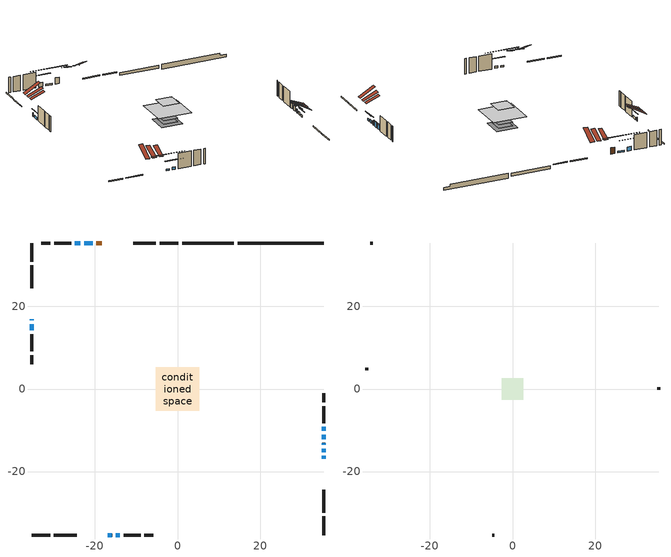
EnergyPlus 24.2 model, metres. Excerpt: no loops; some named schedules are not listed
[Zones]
conditioned space
 floor adiabatic (Floor3 construction): -2.22,-2.22 -2.22,2.22 2.22,2.22 2.22,-2.22 z0.76
 floor adiabatic (AdiabaticFloorConstruction): -5.27,-5.27 -5.27,5.27 5.27,5.27 5.27,-5.27 z3.2
 floor foundation (Slab1 construction): -3.32,-3.32 -3.32,3.32 3.32,3.32 3.32,-3.32 z-0.76
 floor foundation (Slab2 construction): -2.22,-2.22 -2.22,2.22 2.22,2.22 2.22,-2.22 z-0.3
 wall outside (RimJoist1 construction): 0.16,35.37 -4.32,35.37 / -35.37,-35.37 -30.88,-35.37 / -35.37,35.37 -35.37,30.88 / 35.37,-35.37 35.37,-30.88 z0.76:1.06
 wall outside (RimJoist2 construction): -5.25,35.37 -10.75,35.37 / -29.95,-35.37 -24.45,-35.37 / -35.37,29.95 -35.37,24.45 / 35.37,-29.95 35.37,-24.45 z0.76:1.06
 wall outside (AdiabaticWallConstruction 1): -18.32,35.37 -19.63,35.37 z0.76:2.79
 wall outside (AdiabaticWallConstruction): -35.37,16.89 -35.37,16.63 / 35.37,-13.5 35.37,-13.08 z0.76:1.98; 35.37,-16.89 35.37,-16.22 / -14.94,-35.37 -13.97,-35.37 z0.76:1.47; 35.37,-15.29 35.37,-14.43 z0.76:1.73; -16.89,-35.37 -15.87,-35.37 / -20.55,35.37 -22.59,35.37 z0.76:1.22; 35.37,-12.15 35.37,-11.04 z0.76:2.28; 35.37,-10.11 35.37,-9.19 z0.76:2.29; -23.52,35.37 -24.84,35.37 z0.76:2.08; -35.37,15.7 -35.37,14.18 z0.76:1.57
 wall outside (Wall1 construction): -25.77,35.37 -29.87,35.37 / -13.04,-35.37 -8.94,-35.37 / -35.37,13.25 -35.37,9.15 / 35.37,-8.27 35.37,-4.17 z0.76:5.64
 wall outside (Wall2 construction): -30.79,35.37 -32.96,35.37 / -8.01,-35.37 -5.85,-35.37 / -35.37,8.22 -35.37,6.05 / 35.37,-3.24 35.37,-1.07 z0.76:5.64
 wall foundation (FoundationWall1 construction): 14.61,35.37,-0.76 14.61,35.37,0.76 33.29,35.37,0.76 33.29,35.37,0.09 35.37,35.37,0.09 35.37,35.37,-0.76
 wall foundation (FoundationWall2 construction): 13.68,35.37 1.09,35.37 z-0.3:0.61
 window (WindowConstruction 7): -35.37,16.88 -35.37,16.63 z0.76:1.98
 window (WindowConstruction 5): 35.37,-16.88 35.37,-16.22 z0.76:1.47
 window (WindowConstruction 6): 35.37,-15.29 35.37,-14.43 z0.76:1.73
 window (WindowConstruction 9): -16.88,-35.37 -15.87,-35.37 z0.76:1.22
 window (WindowConstruction 10): -20.56,35.37 -22.59,35.37 z0.76:1.22
 window (WindowConstruction 8): 35.37,-13.5 35.37,-13.08 z0.76:1.98
 window (WindowConstruction): 35.37,-12.15 35.37,-11.04 z0.76:2.28
 window (WindowConstruction 1): 35.37,-10.11 35.37,-9.19 z0.76:2.28
 window (WindowConstruction 2): -14.94,-35.37 -13.97,-35.37 z0.76:1.47
 window (WindowConstruction 3): -23.52,35.37 -24.84,35.37 z0.76:2.08
 window (WindowConstruction 4): -35.37,15.7 -35.37,14.18 z0.76:1.57
 door (Door): -18.32,35.37 -19.63,35.37 z0.76:2.79
 ceiling adiabatic (AdiabaticFloorConstruction): 5.27,-5.27 5.27,5.27 -5.27,5.27 -5.27,-5.27 z3.2
 roof outside (Roof2 construction): -15.29,35.37,5.64 -15.29,30.61,7.62 -14,30.61,7.62 -14,35.37,5.64; -19.92,-35.37,5.64 -19.92,-30.61,7.62 -21.2,-30.61,7.62 -21.2,-35.37,5.64; -35.37,19.92,5.64 -30.61,19.92,7.62 -30.61,21.2,7.62 -35.37,21.2,5.64; 35.37,-19.92,5.64 30.61,-19.92,7.62 30.61,-21.2,7.62 35.37,-21.2,5.64
attic - vented
 floor to conditioned space (Floor1 construction Reversed): -2.58,-2.58 -2.58,2.58 2.58,2.58 2.58,-2.58 z5.64
 floor to conditioned space (Floor2 construction Reversed): -2.26,-2.26 -2.26,2.26 2.26,2.26 2.26,-2.26 z5.64
 wall outside (Wall3 construction): -33.89,35.37 -34.44,35.37 / -4.92,-35.37 -4.37,-35.37 / -35.37,5.12 -35.37,4.57 / 35.37,-0.14 35.37,0.41 z0.76:5.64
 roof outside (Roof1 construction): -13.07,35.37,5.64 -13.07,30.58,8.43 -11.68,30.58,8.43 -11.68,35.37,5.64; -22.13,-35.37,5.64 -22.13,-30.58,8.43 -23.52,-30.58,8.43 -23.52,-35.37,5.64; -35.37,22.13,5.64 -30.58,22.13,8.43 -30.58,23.52,8.43 -35.37,23.52,5.64; 35.37,-22.13,5.64 30.58,-22.13,8.43 30.58,-23.52,8.43 35.37,-23.52,5.64
 roof outside (Roof3 construction): -17.39,35.37,5.64 -17.39,31.03,7.44 -16.22,31.03,7.44 -16.22,35.37,5.64; -17.81,-35.37,5.64 -17.81,-31.03,7.44 -18.99,-31.03,7.44 -18.99,-35.37,5.64; -35.37,17.81,5.64 -31.03,17.81,7.44 -31.03,18.99,7.44 -35.37,18.99,5.64; 35.37,-17.81,5.64 31.03,-17.81,7.44 31.03,-18.99,7.44 35.37,-18.99,5.64
shading: 35.37,-14.7 35.37,-18.4 35.52,-18.4 35.52,-14.7 z2.99; 35.37,-12.91 35.37,-16.81 35.52,-16.81 35.52,-12.91 z3.25; -10.99,-35.37 -21.76,-35.37 -21.76,-35.52 -10.99,-35.52 z6.1; -27.47,35.37 -15.68,35.37 -15.68,35.52 -27.47,35.52 z6.1; 35.37,-10.74 35.37,-12.45 35.52,-12.45 35.52,-10.74 z2.58; 35.37,-8.9 35.37,-10.41 35.52,-10.41 35.52,-8.9 z2.58; -11.53,-35.37 -17.38,-35.37 -17.38,-35.67 -11.53,-35.67 z3.91; -27.28,35.37 -21.07,35.37 -21.07,35.52 -27.28,35.52 z4.52; -35.37,12.66 -35.37,17.22 -35.52,17.22 -35.52,12.66 z3.09
[Building]
Building 1: Terrain=Suburbs
[Site:Location]
Sydney AP_NS: Latitude {deg}=46.16; Longitude {deg}=-60.05; Time Zone {hr}=-4; Elevation {m}=62; Keep Site Location Information=Yes
[Site:GroundTemperature:Shallow]
2.62187, 0.93492, 0.799824, 1.60037, 4.8141, 8.01286, 10.786, 12.5427, 12.692, 11.2632, 8.56075, 5.46011
[Site:WaterMainsTemperature]
Calculation Method=Schedule; Temperature Schedule=mains temperature schedule
[Material] Roughness=Rough; Thermal Absorptance=0.9
Name | Thickness {m} | Conductivity {W/m-K} | Density {kg/m3} | Specific Heat {J/kg-K} | Solar Absorptance | Visible Absorptance
asphalt or fiberglass shingles | 0.00635 | 0.162714 | 1121.4 | 1465.45 | 0.4 | 0.4
ceiling loosefill ins | 0.0846667 | 0.0480833 | 16.02 | 1046.75 | 0.7 | 0.7
ceiling stud and cavity | 0.1397 | 0.615002 | 65.682 | 1177.47 | 0.7 | 0.7
ceiling stud and cavity 1 | 0.1397 | 0.6398 | 65.682 | 1177.47 | 0.7 | 0.7
concrete 4.0 in. | 0.1016 | 1.803125 | 2242.8 | 837.4 | 0.7 | 0.7
concrete 8.0 in. | 0.2032 | 1.803125 | 2242.8 | 837.4 | 0.7 | 0.7
door material | 0.04445 | 0.053851 | 512.64 | 1214.23 | 0.7 | 0.7
exterior vertical ins | 0.00585539 | 0.029427 | 32.04 | 1214.23 | 0.7 | 0.7
floor covering | 0.0127 | 9.015625 | 54.468 | 1339.84 | 0.6 | 0.6
floor covering 1 | 0.0127 | 0.0433444 | 54.468 | 1339.84 | 0.6 | 0.6
floor rigid ins; wall rigid ins 1 | 0.512978 | 0.029427 | 32.04 | 1214.23 | 0.7 | 0.7
floor stud and cavity | 0.0889 | 0.311267 | 50.32683 | 1063.81 | 0.7 | 0.7
floor stud and cavity 1 | 0.1397 | 1.75129 | 37.0049 | 1207.88 | 0.7 | 0.7
furniture material conditioned space 1 | 0.1524 | 0.115458 | 640.8 | 1214.23 | 0.6 | 0.6
gypsum board | 0.0127 | 0.160291 | 801 | 837.4 | 0.6 | 0.6
gypsum board 1 | 0.0127 | 0.160291 | 801 | 837.4 | 0.7 | 0.7
osb sheathing 0.5 in. | 0.0127 | 0.115458 | 512.64 | 1214.23 | 0.7 | 0.7
osb sheathing 0.75 in. | 0.01905 | 0.115458 | 512.64 | 1214.23 | 0.7 | 0.7
osb sheathing 2.0 in. | 0.0508 | 0.115458 | 512.64 | 1214.23 | 0.7 | 0.7
rim joist stud and cavity | 0.0508 | 0.177588 | 50.32683 | 1063.81 | 0.6 | 0.6
rim joist stud and cavity 1 | 0.0508 | 0.0934928 | 125.044 | 1163.47 | 0.6 | 0.6
roof stud and cavity | 0.2032 | 0.111876 | 78.34581 | 1123.46 | 0.7 | 0.7
wall rigid ins | 0.051816 | 0.029427 | 32.04 | 1214.23 | 0.7 | 0.7
wall stud and cavity | 0.1397 | 0.286428 | 139.0536 | 1170.24 | 0.7 | 0.7
wall stud and cavity 1 | 0.1397 | 0.334772 | 139.0536 | 1170.24 | 0.7 | 0.7
wall stud and cavity 2 | 0.0889 | 6.1454 | 50.32683 | 1063.81 | 0.6 | 0.6
wall stud and cavity 3 | 0.0889 | 0.380278 | 52.3479 | 1209.89 | 0.7 | 0.7
wall stud and cavity 4 | 0.0889 | 0.391764 | 83.0341 | 1211.67 | 0.7 | 0.7
wood siding | 0.0254 | 0.102417 | 544.68 | 1172.36 | 0.4 | 0.4
wood siding 1 | 0.00254 | 0.102417 | 544.68 | 1172.36 | 0.4 | 0.4
wood siding 2; wood siding 3; wood siding 4 | 0.0254 | 0.102417 | 544.68 | 1172.36 | 0.7 | 0.7
[WindowMaterial:SimpleGlazingSystem]
Name | U-Factor {W/m2-K} | Solar Heat Gain Coefficient
WindowMaterial | 3.01388 | 0.5
WindowMaterial 1 | 2.97868 | 0.56
WindowMaterial 2 | 3.02808 | 0.49
WindowMaterial 3 | 2.975272 | 0.58
WindowMaterial 4 | 3.04398 | 0.47
WindowMaterial 5 | 3.06158 | 0.44
WindowMaterial 6 | 3.02126 | 0.51
WindowMaterial 7 | 3.11779 | 0.56
WindowMaterial 8 | 3.10246 | 0.6
WindowMaterial 9 | 5.21638 | 0.66
[Construction]
AdiabaticFloorConstruction: floor stud and cavity 1, floor rigid ins, osb sheathing 0.75 in., floor covering 1
AdiabaticWallConstruction: wood siding 3, wall rigid ins 1, wall stud and cavity 3, gypsum board
AdiabaticWallConstruction 1: wood siding 4, wall rigid ins 1, wall stud and cavity 3, gypsum board
Door: door material
Floor1 construction Reversed: gypsum board, ceiling stud and cavity, ceiling loosefill ins
Floor2 construction Reversed: gypsum board, ceiling stud and cavity 1, ceiling loosefill ins
Floor3 construction: floor stud and cavity, floor covering
FoundationWall1 construction: concrete 8.0 in.
FoundationWall2 construction: concrete 8.0 in., gypsum board 1
furniture construction conditioned space 1: furniture material conditioned space 1
PartitionWallConstruction: gypsum board, wall stud and cavity 4, gypsum board
RimJoist1 construction: wood siding 2, rim joist stud and cavity
RimJoist2 construction: wood siding 2, osb sheathing 2.0 in., rim joist stud and cavity 1
Roof1 construction; Roof3 construction: asphalt or fiberglass shingles
Roof2 construction: asphalt or fiberglass shingles, osb sheathing 0.75 in., roof stud and cavity, gypsum board
Slab1 construction; Slab2 construction: concrete 4.0 in.
Wall1 construction: wood siding, wall rigid ins, osb sheathing 0.5 in., wall stud and cavity, gypsum board
Wall2 construction: wood siding, wall rigid ins, osb sheathing 0.5 in., wall stud and cavity 1, gypsum board
Wall3 construction: wood siding 1, wall stud and cavity 2
WindowConstruction: WindowMaterial
WindowConstruction 1: WindowMaterial 1
WindowConstruction 10; WindowConstruction 9: WindowMaterial 9
WindowConstruction 2: WindowMaterial 2
WindowConstruction 3: WindowMaterial 3
WindowConstruction 4: WindowMaterial 4
WindowConstruction 5: WindowMaterial 5
WindowConstruction 6: WindowMaterial 6
WindowConstruction 7: WindowMaterial 7
WindowConstruction 8: WindowMaterial 8
[Zone] Multiplier=1; Part of Total Floor Area=Yes
Name | Volume {m3}
attic - vented | 23.9476
conditioned space | 367.3
[Space]
Name | Zone | Volume {m3}
attic - vented 1 | attic - vented | 23.9476
conditioned space 1 | conditioned space | 367.3
[ZoneInfiltration:EffectiveLeakageArea]
infil attic - vented 1: Zone or Space=attic - vented 1; Schedule=Always On Discrete; Effective Air Leakage Area {cm2}=1655.65; Stack Coefficient=0.000533416; Wind Coefficient=1.56046e-05
[ZoneMixing]
whole house fan mix: Zone or Space=attic - vented; Schedule=Always On Continuous; Design Flow Rate Calculation Method=Flow/Zone; Design Flow Rate {m3/s}=0; Source Zone or Space=conditioned space
[SurfaceProperty:ExposedFoundationPerimeter] Exposed Perimeter Calculation Method=TotalExposedPerimeter
Name | Total Exposed Perimeter {m}
Slab1 | 20.757
Slab2 | 12.588
[InternalMass] Zone or ZoneList=conditioned space; Space or SpaceList=conditioned space 1
Name | Construction | Surface Area {m2}
furniture mass conditioned space 1 | furniture construction conditioned space 1 | 77.7966
partition wall mass | PartitionWallConstruction | 174.861
[Lights]
interior lighting: Zone or ZoneList or Space or SpaceList=conditioned space 1; Schedule=interior lighting schedule; Design Level Calculation Method=LightingLevel; Lighting Level {W}=343.2; Return Air Fraction=0; Fraction Radiant=0.6; Fraction Visible=0.2; Fraction Replaceable=1
[People]
occupants: Zone or ZoneList or Space or SpaceList=conditioned space 1; Number of People Schedule=occupants schedule; Number of People Calculation Method=People; Number of People=3; Fraction Radiant=0.314171; Sensible Heat Fraction=0.56303; Activity Level Schedule=occupants activity schedule; Carbon Dioxide Generation Rate {m3/s-W}=0; Enable ASHRAE 55 Comfort Warnings=No; Mean Radiant Temperature Calculation Type=EnclosureAveraged
[ElectricEquipment] Zone or ZoneList or Space or SpaceList=conditioned space 1; Design Level Calculation Method=EquipmentLevel
Name | Schedule | Design Level {W} | Fraction Latent | Fraction Radiant | Fraction Lost
clothes dryer | clothes dryer schedule | 140.772 | 0.015 | 0.081 | 0.85
clothes washer | clothes washer schedule | 32.1985 | 0.03 | 0.162 | 0.7
cooking range | cooking range schedule | 215.147 | 0.08 | 0.432 | 0.2
dishwasher | dishwasher schedule | 66.8632 | 0.3 | 0.18 | 0.4
fridge | fridge schedule | 72.9452 | 0 | 0.6 | 0
mech vent bath fan 0 | mech vent bath fan 0 schedule | 25.1 | 0 | 0 | 1
mech vent house fan | mech vent house fan schedule | 0 | 0 | 0 | 1
mech vent house fan cfis | mech vent house fan cfis schedule | 0 | 0 | 0 | 0
misc plug loads | misc plug loads schedule | 494.7 | 0.045 | 0.513 | 0.1
whole house fan | Always On Discrete | 0 | 0 | 0 | 1
[OtherEquipment] Zone or ZoneList or Space or SpaceList=conditioned space 1; Design Level Calculation Method=EquipmentLevel
Name | Fuel Type | Schedule | Design Level {W} | Fraction Latent | Fraction Radiant | Fraction Lost
clothes dryer 1 | Electricity | clothes dryer schedule | 0 | 0.015 | 0.081 | 0.85
cooking range 1 | Electricity | cooking range schedule | 0 | 0.08 | 0.432 | 0.2
general water use latent | None | general water use schedule | 62.594 | 1 | 0 | 0
general water use sensible | None | general water use schedule | -61.6891 | 0 | 0.6 | 0
mech vent house fan latent load | None | Always On Discrete | 0 | 1 | 0 | 0
mech vent house fan sensible load | None | Always On Discrete | 0 | 0 | 0 | 0
water heater energy adjustment1 | Electricity | Always On Discrete | 0.01 | 0 | 0 | 1
[ZoneInfiltration:DesignFlowRate] Zone or ZoneList or Space or SpaceList=conditioned space 1; Schedule=Always On Discrete; Design Flow Rate Calculation Method=Flow/Zone; Design Flow Rate {m3/s}=0
infil flow; natural vent flow; whole house fan flow
[Foundation:Kiva] Initial Indoor Air Temperature {C}=18; Wall Depth Below Slab {m}=0.2032
Name | Wall Height Above Grade {m} | Custom Block Material Name 1 | Custom Block Depth 1 {m} | Custom Block X Position 1 {m} | Custom Block Z Position 1 {m}
Foundation Kiva 1 | 0.760019
Foundation Kiva 2 | 0.609996 | exterior vertical ins | 0.910011 | 0.2159 | 0
[Foundation:Kiva:Settings]
Soil Conductivity {W/m-K}=0.849921; Soil Density {kg/m3}=1842.3; Soil Specific Heat {J/kg-K}=418.7; Ground Solar Absorptivity=0.9; Ground Thermal Absorptivity=0.9; Ground Surface Roughness {m}=0.03; Far-Field Width {m}=40; Deep-Ground Boundary Condition=ZeroFlux; Deep-Ground Depth {m}=40; Minimum Cell Dimension {m}=0.2; Maximum Cell Growth Coefficient=3; Simulation Timestep=Timestep
[Exterior:Lights]
exterior lighting: Schedule=exterior lighting schedule; Design Level {W}=75.6
[Schedule:Constant]
Name | Hourly Value
Always On Continuous; mech vent house fan schedule; mech vent house fan cfis schedule; Always On Discrete | 1
occupants activity schedule | 117.228
fridge schedule | 0
[Schedule:Week:Daily]
interior lighting schedule Week Rule - Jan1-Jan27: interior lighting schedule day, interior lighting schedule day, interior lighting schedule day, interior lighting schedule day, interior lighting schedule day, interior lighting schedule day, interior lighting schedule day, interior lighting schedule default day, interior lighting schedule default day, interior lighting schedule default day, interior lighting schedule default day, interior lighting schedule default day
interior lighting schedule Week Rule - Jan28-Feb3: interior lighting schedule day, interior lighting schedule day, interior lighting schedule day, interior lighting schedule day, interior lighting schedule day 1, interior lighting schedule day 1, interior lighting schedule day 1, interior lighting schedule default day, interior lighting schedule default day, interior lighting schedule default day, interior lighting schedule default day, interior lighting schedule default day
interior lighting schedule Week Rule - Feb4-Feb24: interior lighting schedule day 1, interior lighting schedule day 1, interior lighting schedule day 1, interior lighting schedule day 1, interior lighting schedule day 1, interior lighting schedule day 1, interior lighting schedule day 1, interior lighting schedule default day, interior lighting schedule default day, interior lighting schedule default day, interior lighting schedule default day, interior lighting schedule default day
interior lighting schedule Week Rule - Feb25-Mar3: interior lighting schedule day 1, interior lighting schedule day 1, interior lighting schedule day 1, interior lighting schedule day 1, interior lighting schedule day 2, interior lighting schedule day 2, interior lighting schedule day 2, interior lighting schedule default day, interior lighting schedule default day, interior lighting schedule default day, interior lighting schedule default day, interior lighting schedule default day
interior lighting schedule Week Rule - Mar4-Mar31: interior lighting schedule day 2, interior lighting schedule day 2, interior lighting schedule day 2, interior lighting schedule day 2, interior lighting schedule day 2, interior lighting schedule day 2, interior lighting schedule day 2, interior lighting schedule default day, interior lighting schedule default day, interior lighting schedule default day, interior lighting schedule default day, interior lighting schedule default day
interior lighting schedule Week Rule - Apr1-Apr28: interior lighting schedule day 3, interior lighting schedule day 3, interior lighting schedule day 3, interior lighting schedule day 3, interior lighting schedule day 3, interior lighting schedule day 3, interior lighting schedule day 3, interior lighting schedule default day, interior lighting schedule default day, interior lighting schedule default day, interior lighting schedule default day, interior lighting schedule default day
interior lighting schedule Week Rule - Apr29-May5: interior lighting schedule day 3, interior lighting schedule day 3, interior lighting schedule day 4, interior lighting schedule day 4, interior lighting schedule day 4, interior lighting schedule day 4, interior lighting schedule day 4, interior lighting schedule default day, interior lighting schedule default day, interior lighting schedule default day, interior lighting schedule default day, interior lighting schedule default day
interior lighting schedule Week Rule - May6-May26: interior lighting schedule day 4, interior lighting schedule day 4, interior lighting schedule day 4, interior lighting schedule day 4, interior lighting schedule day 4, interior lighting schedule day 4, interior lighting schedule day 4, interior lighting schedule default day, interior lighting schedule default day, interior lighting schedule default day, interior lighting schedule default day, interior lighting schedule default day
interior lighting schedule Week Rule - May27-Jun2: interior lighting schedule day 4, interior lighting schedule day 4, interior lighting schedule day 4, interior lighting schedule day 4, interior lighting schedule day 4, interior lighting schedule day 5, interior lighting schedule day 5, interior lighting schedule default day, interior lighting schedule default day, interior lighting schedule default day, interior lighting schedule default day, interior lighting schedule default day
interior lighting schedule Week Rule - Jun3-Jun30: interior lighting schedule day 5, interior lighting schedule day 5, interior lighting schedule day 5, interior lighting schedule day 5, interior lighting schedule day 5, interior lighting schedule day 5, interior lighting schedule day 5, interior lighting schedule default day, interior lighting schedule default day, interior lighting schedule default day, interior lighting schedule default day, interior lighting schedule default day
interior lighting schedule Week Rule - Jul1-Jul28: interior lighting schedule day 6, interior lighting schedule day 6, interior lighting schedule day 6, interior lighting schedule day 6, interior lighting schedule day 6, interior lighting schedule day 6, interior lighting schedule day 6, interior lighting schedule default day, interior lighting schedule default day, interior lighting schedule default day, interior lighting schedule default day, interior lighting schedule default day
interior lighting schedule Week Rule - Jul29-Aug4: interior lighting schedule day 6, interior lighting schedule day 6, interior lighting schedule day 6, interior lighting schedule day 7, interior lighting schedule day 7, interior lighting schedule day 7, interior lighting schedule day 7, interior lighting schedule default day, interior lighting schedule default day, interior lighting schedule default day, interior lighting schedule default day, interior lighting schedule default day
interior lighting schedule Week Rule - Aug5-Aug25: interior lighting schedule day 7, interior lighting schedule day 7, interior lighting schedule day 7, interior lighting schedule day 7, interior lighting schedule day 7, interior lighting schedule day 7, interior lighting schedule day 7, interior lighting schedule default day, interior lighting schedule default day, interior lighting schedule default day, interior lighting schedule default day, interior lighting schedule default day
interior lighting schedule Week Rule - Aug26-Sep1: interior lighting schedule day 7, interior lighting schedule day 7, interior lighting schedule day 7, interior lighting schedule day 7, interior lighting schedule day 7, interior lighting schedule day 7, interior lighting schedule day 8, interior lighting schedule default day, interior lighting schedule default day, interior lighting schedule default day, interior lighting schedule default day, interior lighting schedule default day
interior lighting schedule Week Rule - Sep2-Sep29: interior lighting schedule day 8, interior lighting schedule day 8, interior lighting schedule day 8, interior lighting schedule day 8, interior lighting schedule day 8, interior lighting schedule day 8, interior lighting schedule day 8, interior lighting schedule default day, interior lighting schedule default day, interior lighting schedule default day, interior lighting schedule default day, interior lighting schedule default day
interior lighting schedule Week Rule - Sep30-Oct6: interior lighting schedule day 8, interior lighting schedule day 9, interior lighting schedule day 9, interior lighting schedule day 9, interior lighting schedule day 9, interior lighting schedule day 9, interior lighting schedule day 9, interior lighting schedule default day, interior lighting schedule default day, interior lighting schedule default day, interior lighting schedule default day, interior lighting schedule default day
interior lighting schedule Week Rule - Oct7-Oct27: interior lighting schedule day 9, interior lighting schedule day 9, interior lighting schedule day 9, interior lighting schedule day 9, interior lighting schedule day 9, interior lighting schedule day 9, interior lighting schedule day 9, interior lighting schedule default day, interior lighting schedule default day, interior lighting schedule default day, interior lighting schedule default day, interior lighting schedule default day
interior lighting schedule Week Rule - Oct28-Nov3: interior lighting schedule day 9, interior lighting schedule day 9, interior lighting schedule day 9, interior lighting schedule day 9, interior lighting schedule day 10, interior lighting schedule day 10, interior lighting schedule day 10, interior lighting schedule default day, interior lighting schedule default day, interior lighting schedule default day, interior lighting schedule default day, interior lighting schedule default day
interior lighting schedule Week Rule - Nov4-Nov24: interior lighting schedule day 10, interior lighting schedule day 10, interior lighting schedule day 10, interior lighting schedule day 10, interior lighting schedule day 10, interior lighting schedule day 10, interior lighting schedule day 10, interior lighting schedule default day, interior lighting schedule default day, interior lighting schedule default day, interior lighting schedule default day, interior lighting schedule default day
interior lighting schedule Week Rule - Nov25-Dec1: interior lighting schedule day 10, interior lighting schedule day 10, interior lighting schedule day 10, interior lighting schedule day 10, interior lighting schedule day 10, interior lighting schedule day 10, interior lighting schedule day 11, interior lighting schedule default day, interior lighting schedule default day, interior lighting schedule default day, interior lighting schedule default day, interior lighting schedule default day
interior lighting schedule Week Rule - Dec2-Dec31: interior lighting schedule day 11, interior lighting schedule day 11, interior lighting schedule day 11, interior lighting schedule day 11, interior lighting schedule day 11, interior lighting schedule day 11, interior lighting schedule day 11, interior lighting schedule default day, interior lighting schedule default day, interior lighting schedule default day, interior lighting schedule default day, interior lighting schedule default day
occupants schedule Week Rule - Jan1-Dec31: occupants schedule day, occupants schedule day, occupants schedule day, occupants schedule day, occupants schedule day, occupants schedule day, occupants schedule day, occupants schedule default day, occupants schedule default day, occupants schedule default day, occupants schedule default day, occupants schedule default day
clothes dryer schedule Week Rule - Jan1-Dec31: clothes dryer schedule day, clothes dryer schedule day, clothes dryer schedule day, clothes dryer schedule day, clothes dryer schedule day, clothes dryer schedule day, clothes dryer schedule day, clothes dryer schedule default day, clothes dryer schedule default day, clothes dryer schedule default day, clothes dryer schedule default day, clothes dryer schedule default day
clothes washer schedule Week Rule - Jan1-Dec31: clothes washer schedule day, clothes washer schedule day, clothes washer schedule day, clothes washer schedule day, clothes washer schedule day, clothes washer schedule day, clothes washer schedule day, clothes washer schedule default day, clothes washer schedule default day, clothes washer schedule default day, clothes washer schedule default day, clothes washer schedule default day
cooking range schedule Week Rule - Jan1-Dec31: cooking range schedule day, cooking range schedule day, cooking range schedule day, cooking range schedule day, cooking range schedule day, cooking range schedule day, cooking range schedule day, cooking range schedule default day, cooking range schedule default day, cooking range schedule default day, cooking range schedule default day, cooking range schedule default day
dishwasher schedule Week Rule - Jan1-Dec31: dishwasher schedule day, dishwasher schedule day, dishwasher schedule day, dishwasher schedule day, dishwasher schedule day, dishwasher schedule day, dishwasher schedule day, dishwasher schedule default day, dishwasher schedule default day, dishwasher schedule default day, dishwasher schedule default day, dishwasher schedule default day
mech vent bath fan 0 schedule Week Rule - Jan1-Dec31: mech vent bath fan 0 schedule day, mech vent bath fan 0 schedule day, mech vent bath fan 0 schedule day, mech vent bath fan 0 schedule day, mech vent bath fan 0 schedule day, mech vent bath fan 0 schedule day, mech vent bath fan 0 schedule day, mech vent bath fan 0 schedule default day, mech vent bath fan 0 schedule default day, mech vent bath fan 0 schedule default day, mech vent bath fan 0 schedule default day, mech vent bath fan 0 schedule default day
misc plug loads schedule Week Rule - Jan1-Dec31: misc plug loads schedule day, misc plug loads schedule day, misc plug loads schedule day, misc plug loads schedule day, misc plug loads schedule day, misc plug loads schedule day, misc plug loads schedule day, misc plug loads schedule default day, misc plug loads schedule default day, misc plug loads schedule default day, misc plug loads schedule default day, misc plug loads schedule default day
general water use schedule Week Rule - Jan1-Dec31: general water use schedule day, general water use schedule day, general water use schedule day, general water use schedule day, general water use schedule day, general water use schedule day, general water use schedule day, general water use schedule default day, general water use schedule default day, general water use schedule default day, general water use schedule default day, general water use schedule default day
exterior lighting schedule Week Rule - Jan1-Jan27: exterior lighting schedule day, exterior lighting schedule day, exterior lighting schedule day, exterior lighting schedule day, exterior lighting schedule day, exterior lighting schedule day, exterior lighting schedule day, exterior lighting schedule default day, exterior lighting schedule default day, exterior lighting schedule default day, exterior lighting schedule default day, exterior lighting schedule default day
exterior lighting schedule Week Rule - Jan28-Feb3: exterior lighting schedule day, exterior lighting schedule day, exterior lighting schedule day, exterior lighting schedule day, exterior lighting schedule day 1, exterior lighting schedule day 1, exterior lighting schedule day 1, exterior lighting schedule default day, exterior lighting schedule default day, exterior lighting schedule default day, exterior lighting schedule default day, exterior lighting schedule default day
exterior lighting schedule Week Rule - Feb4-Feb24: exterior lighting schedule day 1, exterior lighting schedule day 1, exterior lighting schedule day 1, exterior lighting schedule day 1, exterior lighting schedule day 1, exterior lighting schedule day 1, exterior lighting schedule day 1, exterior lighting schedule default day, exterior lighting schedule default day, exterior lighting schedule default day, exterior lighting schedule default day, exterior lighting schedule default day
exterior lighting schedule Week Rule - Feb25-Mar3: exterior lighting schedule day 1, exterior lighting schedule day 1, exterior lighting schedule day 1, exterior lighting schedule day 1, exterior lighting schedule day 2, exterior lighting schedule day 2, exterior lighting schedule day 2, exterior lighting schedule default day, exterior lighting schedule default day, exterior lighting schedule default day, exterior lighting schedule default day, exterior lighting schedule default day
exterior lighting schedule Week Rule - Mar4-Mar31: exterior lighting schedule day 2, exterior lighting schedule day 2, exterior lighting schedule day 2, exterior lighting schedule day 2, exterior lighting schedule day 2, exterior lighting schedule day 2, exterior lighting schedule day 2, exterior lighting schedule default day, exterior lighting schedule default day, exterior lighting schedule default day, exterior lighting schedule default day, exterior lighting schedule default day
exterior lighting schedule Week Rule - Apr1-Apr28: exterior lighting schedule day 3, exterior lighting schedule day 3, exterior lighting schedule day 3, exterior lighting schedule day 3, exterior lighting schedule day 3, exterior lighting schedule day 3, exterior lighting schedule day 3, exterior lighting schedule default day, exterior lighting schedule default day, exterior lighting schedule default day, exterior lighting schedule default day, exterior lighting schedule default day
exterior lighting schedule Week Rule - Apr29-May5: exterior lighting schedule day 3, exterior lighting schedule day 3, exterior lighting schedule day 4, exterior lighting schedule day 4, exterior lighting schedule day 4, exterior lighting schedule day 4, exterior lighting schedule day 4, exterior lighting schedule default day, exterior lighting schedule default day, exterior lighting schedule default day, exterior lighting schedule default day, exterior lighting schedule default day
exterior lighting schedule Week Rule - May6-May26: exterior lighting schedule day 4, exterior lighting schedule day 4, exterior lighting schedule day 4, exterior lighting schedule day 4, exterior lighting schedule day 4, exterior lighting schedule day 4, exterior lighting schedule day 4, exterior lighting schedule default day, exterior lighting schedule default day, exterior lighting schedule default day, exterior lighting schedule default day, exterior lighting schedule default day
exterior lighting schedule Week Rule - May27-Jun2: exterior lighting schedule day 4, exterior lighting schedule day 4, exterior lighting schedule day 4, exterior lighting schedule day 4, exterior lighting schedule day 4, exterior lighting schedule day 5, exterior lighting schedule day 5, exterior lighting schedule default day, exterior lighting schedule default day, exterior lighting schedule default day, exterior lighting schedule default day, exterior lighting schedule default day
exterior lighting schedule Week Rule - Jun3-Jun30: exterior lighting schedule day 5, exterior lighting schedule day 5, exterior lighting schedule day 5, exterior lighting schedule day 5, exterior lighting schedule day 5, exterior lighting schedule day 5, exterior lighting schedule day 5, exterior lighting schedule default day, exterior lighting schedule default day, exterior lighting schedule default day, exterior lighting schedule default day, exterior lighting schedule default day
exterior lighting schedule Week Rule - Jul1-Jul28: exterior lighting schedule day 6, exterior lighting schedule day 6, exterior lighting schedule day 6, exterior lighting schedule day 6, exterior lighting schedule day 6, exterior lighting schedule day 6, exterior lighting schedule day 6, exterior lighting schedule default day, exterior lighting schedule default day, exterior lighting schedule default day, exterior lighting schedule default day, exterior lighting schedule default day
exterior lighting schedule Week Rule - Jul29-Aug4: exterior lighting schedule day 6, exterior lighting schedule day 6, exterior lighting schedule day 6, exterior lighting schedule day 7, exterior lighting schedule day 7, exterior lighting schedule day 7, exterior lighting schedule day 7, exterior lighting schedule default day, exterior lighting schedule default day, exterior lighting schedule default day, exterior lighting schedule default day, exterior lighting schedule default day
exterior lighting schedule Week Rule - Aug5-Aug25: exterior lighting schedule day 7, exterior lighting schedule day 7, exterior lighting schedule day 7, exterior lighting schedule day 7, exterior lighting schedule day 7, exterior lighting schedule day 7, exterior lighting schedule day 7, exterior lighting schedule default day, exterior lighting schedule default day, exterior lighting schedule default day, exterior lighting schedule default day, exterior lighting schedule default day
exterior lighting schedule Week Rule - Aug26-Sep1: exterior lighting schedule day 7, exterior lighting schedule day 7, exterior lighting schedule day 7, exterior lighting schedule day 7, exterior lighting schedule day 7, exterior lighting schedule day 7, exterior lighting schedule day 8, exterior lighting schedule default day, exterior lighting schedule default day, exterior lighting schedule default day, exterior lighting schedule default day, exterior lighting schedule default day
[Schedule:Year]
interior lighting schedule: interior lighting schedule Week Rule - Jan1-Jan27, 1, 1, 1, 27, interior lighting schedule Week Rule - Jan28-Feb3, 1, 28, 2, 3, interior lighting schedule Week Rule - Feb4-Feb24, 2, 4, 2, 24, interior lighting schedule Week Rule - Feb25-Mar3, 2, 25, 3, 3, interior lighting schedule Week Rule - Mar4-Mar31, 3, 4, 3, 31, interior lighting schedule Week Rule - Apr1-Apr28, 4, 1, 4, 28, interior lighting schedule Week Rule - Apr29-May5, 4, 29, 5, 5, interior lighting schedule Week Rule - May6-May26, 5, 6, 5, 26, interior lighting schedule Week Rule - May27-Jun2, 5, 27, 6, 2, interior lighting schedule Week Rule - Jun3-Jun30, 6, 3, 6, 30, interior lighting schedule Week Rule - Jul1-Jul28, 7, 1, 7, 28, interior lighting schedule Week Rule - Jul29-Aug4, 7, 29, 8, 4, interior lighting schedule Week Rule - Aug5-Aug25, 8, 5, 8, 25, interior lighting schedule Week Rule - Aug26-Sep1, 8, 26, 9, 1, interior lighting schedule Week Rule - Sep2-Sep29, 9, 2, 9, 29, interior lighting schedule Week Rule - Sep30-Oct6, 9, 30, 10, 6, interior lighting schedule Week Rule - Oct7-Oct27, 10, 7, 10, 27, interior lighting schedule Week Rule - Oct28-Nov3, 10, 28, 11, 3, interior lighting schedule Week Rule - Nov4-Nov24, 11, 4, 11, 24, interior lighting schedule Week Rule - Nov25-Dec1, 11, 25, 12, 1, interior lighting schedule Week Rule - Dec2-Dec31, 12, 2, 12, 31
occupants schedule: occupants schedule Week Rule - Jan1-Dec31, 1, 1, 12, 31
clothes dryer schedule: clothes dryer schedule Week Rule - Jan1-Dec31, 1, 1, 12, 31
clothes washer schedule: clothes washer schedule Week Rule - Jan1-Dec31, 1, 1, 12, 31
cooking range schedule: cooking range schedule Week Rule - Jan1-Dec31, 1, 1, 12, 31
dishwasher schedule: dishwasher schedule Week Rule - Jan1-Dec31, 1, 1, 12, 31
mech vent bath fan 0 schedule: mech vent bath fan 0 schedule Week Rule - Jan1-Dec31, 1, 1, 12, 31
misc plug loads schedule: misc plug loads schedule Week Rule - Jan1-Dec31, 1, 1, 12, 31
general water use schedule: general water use schedule Week Rule - Jan1-Dec31, 1, 1, 12, 31
exterior lighting schedule: exterior lighting schedule Week Rule - Jan1-Jan27, 1, 1, 1, 27, exterior lighting schedule Week Rule - Jan28-Feb3, 1, 28, 2, 3, exterior lighting schedule Week Rule - Feb4-Feb24, 2, 4, 2, 24, exterior lighting schedule Week Rule - Feb25-Mar3, 2, 25, 3, 3, exterior lighting schedule Week Rule - Mar4-Mar31, 3, 4, 3, 31, exterior lighting schedule Week Rule - Apr1-Apr28, 4, 1, 4, 28, exterior lighting schedule Week Rule - Apr29-May5, 4, 29, 5, 5, exterior lighting schedule Week Rule - May6-May26, 5, 6, 5, 26, exterior lighting schedule Week Rule - May27-Jun2, 5, 27, 6, 2, exterior lighting schedule Week Rule - Jun3-Jun30, 6, 3, 6, 30, exterior lighting schedule Week Rule - Jul1-Jul28, 7, 1, 7, 28, exterior lighting schedule Week Rule - Jul29-Aug4, 7, 29, 8, 4, exterior lighting schedule Week Rule - Aug5-Aug25, 8, 5, 8, 25, exterior lighting schedule Week Rule - Aug26-Sep1, 8, 26, 9, 1, exterior lighting schedule Week Rule - Sep2-Sep29, 9, 2, 9, 29, exterior lighting schedule Week Rule - Sep30-Oct6, 9, 30, 10, 6, exterior lighting schedule Week Rule - Oct7-Oct27, 10, 7, 10, 27, exterior lighting schedule Week Rule - Oct28-Nov3, 10, 28, 11, 3, exterior lighting schedule Week Rule - Nov4-Nov24, 11, 4, 11, 24, exterior lighting schedule Week Rule - Nov25-Dec1, 11, 25, 12, 1, exterior lighting schedule Week Rule - Dec2-Dec31, 12, 2, 12, 31
[Schedule:Compact]
mains temperature schedule: Through: 01/01, For: AllDays, Until: 24:00, 6.99889, Through: 01/02, For: AllDays, Until: 24:00, 6.94278, Through: 01/03, For: AllDays, Until: 24:00, 6.88722, Through: 01/04, For: AllDays, Until: 24:00, 6.83278, Through: 01/05, For: AllDays, Until: 24:00, 6.77944, Through: 01/06, For: AllDays, Until: 24:00, 6.72722, Through: 01/07, For: AllDays, Until: 24:00, 6.67556, Through: 01/08, For: AllDays, Until: 24:00, 6.62444, Through: 01/09, For: AllDays, Until: 24:00, 6.575, Through: 01/10, For: AllDays, Until: 24:00, 6.52611, Through: 01/11, For: AllDays, Until: 24:00, 6.47889, Through: 01/12, For: AllDays, Until: 24:00, 6.43222, Through: 01/13, For: AllDays, Until: 24:00, 6.38611, Through: 01/14, For: AllDays, Until: 24:00, 6.34167, Through: 01/15, For: AllDays, Until: 24:00, 6.29833, Through: 01/16, For: AllDays, Until: 24:00, 6.25556, Through: 01/17, For: AllDays, Until: 24:00, 6.21444, Through: 01/18, For: AllDays, Until: 24:00, 6.17389, Through: 01/19, For: AllDays, Until: 24:00, 6.135, Through: 01/20, For: AllDays, Until: 24:00, 6.09667, Through: 01/21, For: AllDays, Until: 24:00, 6.06, Through: 01/22, For: AllDays, Until: 24:00, 6.02389, Through: 01/23, For: AllDays, Until: 24:00, 5.98944, Through: 01/24, For: AllDays, Until: 24:00, 5.95611, Through: 01/25, For: AllDays, Until: 24:00, 5.92333, Through: 01/26, For: AllDays, Until: 24:00, 5.89222, Through: 01/27, For: AllDays, Until: 24:00, 5.86278, Through: 01/28, For: AllDays, Until: 24:00, 5.83389, Through: 01/29, For: AllDays, Until: 24:00, 5.80611, Through: 01/30, For: AllDays, Until: 24:00, 5.78, Through: 01/31, For: AllDays, Until: 24:00, 5.755, Through: 02/01, For: AllDays, Until: 24:00, 5.73111, Through: 02/02, For: AllDays, Until: 24:00, 5.70833, Through: 02/03, For: AllDays, Until: 24:00, 5.68722, Through: 02/04, For: AllDays, Until: 24:00, 5.66667, Through: 02/05, For: AllDays, Until: 24:00, 5.64778, Through: 02/06, For: AllDays, Until: 24:00, 5.63056, Through: 02/07, For: AllDays, Until: 24:00, 5.61389, Through: 02/08, For: AllDays, Until: 24:00, 5.59889, Through: 02/09, For: AllDays, Until: 24:00, 5.585, Through: 02/10, For: AllDays, Until: 24:00, 5.57278, Through: 02/11, For: AllDays, Until: 24:00, 5.56167, Through: 02/12, For: AllDays, Until: 24:00, 5.55167, Through: 02/13, For: AllDays, Until: 24:00, 5.54278, Through: 02/14, For: AllDays, Until: 24:00, 5.53556, Through: 02/15, For: AllDays, Until: 24:00, 5.52944, Through: 02/16, For: AllDays, Until: 24:00, 5.52444, Through: 02/17, For: AllDays, Until: 24:00, 5.52111, Through: 02/18, For: AllDays, Until: 24:00, 5.51889, Through: 02/19, For: AllDays, Until: 24:00, 5.51833, Through: 02/20, For: AllDays, Until: 24:00, 5.51889, Through: 02/21, For: AllDays, Until: 24:00, 5.52056, Through: 02/22, For: AllDays, Until: 24:00, 5.52333, Through: 02/23, For: AllDays, Until: 24:00, 5.52778, Through: 02/24, For: AllDays, Until: 24:00, 5.53333, Through: 02/25, For: AllDays, Until: 24:00, 5.54056, Through: 02/26, For: AllDays, Until: 24:00, 5.54833, Through: 02/27, For: AllDays, Until: 24:00, 5.55833, Through: 02/28, For: AllDays, Until: 24:00, 5.56889, Through: 03/01, For: AllDays, Until: 24:00, 5.58111, Through: 03/02, For: AllDays, Until: 24:00, 5.59444, Through: 03/03, For: AllDays, Until: 24:00, 5.60889, Through: 03/04, For: AllDays, Until: 24:00, 5.625, Through: 03/05, For: AllDays, Until: 24:00, 5.64222, Through: 03/06, For: AllDays, Until: 24:00, 5.66056, Through: 03/07, For: AllDays, Until: 24:00, 5.68056, Through: 03/08, For: AllDays, Until: 24:00, 5.70167, Through: 03/09, For: AllDays, Until: 24:00, 5.72389, Through: 03/10, For: AllDays, Until: 24:00, 5.74722, Through: 03/11, For: AllDays, Until: 24:00, 5.77167, Through: 03/12, For: AllDays, Until: 24:00, 5.79778, Through: 03/13, For: AllDays, Until: 24:00, 5.825, Through: 03/14, For: AllDays, Until: 24:00, 5.85333, Through: 03/15, For: AllDays, Until: 24:00, 5.88278, Through: 03/16, For: AllDays, Until: 24:00, 5.91333, Through: 03/17, For: AllDays, Until: 24:00, 5.94556, Through: 03/18, For: AllDays, Until: 24:00, 5.97889, Through: 03/19, For: AllDays, Until: 24:00, 6.01278, Through: 03/20, For: AllDays, Until: 24:00, 6.04833, Through: 03/21, For: AllDays, Until: 24:00, 6.085, Through: 03/22, For: AllDays, Until: 24:00, 6.12278, Through: 03/23, For: AllDays, Until: 24:00, 6.16167, Through: 03/24, For: AllDays, Until: 24:00, 6.20167, Through: 03/25, For: AllDays, Until: 24:00, 6.24222, Through: 03/26, For: AllDays, Until: 24:00, 6.28444, Through: 03/27, For: AllDays, Until: 24:00, 6.32778, Through: 03/28, For: AllDays, Until: 24:00, 6.37222, Through: 03/29, For: AllDays, Until: 24:00, 6.41722, Through: 03/30, For: AllDays, Until: 24:00, 6.46389, Through: 03/31, For: AllDays, Until: 24:00, 6.51111, Through: 04/01, For: AllDays, Until: 24:00, 6.55944, Through: 04/02, For: AllDays, Until: 24:00, 6.60889, Through: 04/03, For: AllDays, Until: 24:00, 6.65944, Through: 04/04, For: AllDays, Until: 24:00, 6.71056, Through: 04/05, For: AllDays, Until: 24:00, 6.76278, Through: 04/06, For: AllDays, Until: 24:00, 6.81611, Through: 04/07, For: AllDays, Until: 24:00, 6.87, Through: 04/08, For: AllDays, Until: 24:00, 6.925, Through: 04/09, For: AllDays, Until: 24:00, 6.98111, Through: 04/10, For: AllDays, Until: 24:00, 7.03778, Through: 04/11, For: AllDays, Until: 24:00, 7.09556, Through: 04/12, For: AllDays, Until: 24:00, 7.15389, Through: 04/13, For: AllDays, Until: 24:00, 7.21333, Through: 04/14, For: AllDays, Until: 24:00, 7.27333, Through: 04/15, For: AllDays, Until: 24:00, 7.33389, Through: 04/16, For: AllDays, Until: 24:00, 7.39556, Through: 04/17, For: AllDays, Until: 24:00, 7.45778, Through: 04/18, For: AllDays, Until: 24:00, 7.52111, Through: 04/19, For: AllDays, Until: 24:00, 7.585, Through: 04/20, For: AllDays, Until: 24:00, 7.64944, Through: 04/21, For: AllDays, Until: 24:00, 7.71444, Through: 04/22, For: AllDays, Until: 24:00, 7.78, Through: 04/23, For: AllDays, Until: 24:00, 7.84667, Through: 04/24, For: AllDays, Until: 24:00, 7.91389, Through: 04/25, For: AllDays, Until: 24:00, 7.98111, Through: 04/26, For: AllDays, Until: 24:00, 8.04944, Through: 04/27, For: AllDays, Until: 24:00, 8.11833, Through: 04/28, For: AllDays, Until: 24:00, 8.18778, Through: 04/29, For: AllDays, Until: 24:00, 8.25722, Through: 04/30, For: AllDays, Until: 24:00, 8.32778, Through: 05/01, For: AllDays, Until: 24:00, 8.39833, Through: 05/02, For: AllDays, Until: 24:00, 8.46944, Through: 05/03, For: AllDays, Until: 24:00, 8.54111, Through: 05/04, For: AllDays, Until: 24:00, 8.61333, Through: 05/05, For: AllDays, Until: 24:00, 8.68556, Through: 05/06, For: AllDays, Until: 24:00, 8.75833, Through: 05/07, For: AllDays, Until: 24:00, 8.83167, Through: 05/08, For: AllDays, Until: 24:00, 8.905, Through: 05/09, For: AllDays, Until: 24:00, 8.97889, Through: 05/10, For: AllDays, Until: 24:00, 9.05278, Through: 05/11, For: AllDays, Until: 24:00, 9.12722, Through: 05/12, For: AllDays, Until: 24:00, 9.20167, Through: 05/13, For: AllDays, Until: 24:00, 9.27667, Through: 05/14, For: AllDays, Until: 24:00, 9.35111, Through: 05/15, For: AllDays, Until: 24:00, 9.42611, Through: 05/16, For: AllDays, Until: 24:00, 9.50167, Through: 05/17, For: AllDays, Until: 24:00, 9.57667, Through: 05/18, For: AllDays, Until: 24:00, 9.65222, Through: 05/19, For: AllDays, Until: 24:00, 9.72778, Through: 05/20, For: AllDays, Until: 24:00, 9.80333, Through: 05/21, For: AllDays, Until: 24:00, 9.87889, Through: 05/22, For: AllDays, Until: 24:00, 9.95444, Through: 05/23, For: AllDays, Until: 24:00, 10.0306, Through: 05/24, For: AllDays, Until: 24:00, 10.1061, Through: 05/25, For: AllDays, Until: 24:00, 10.1811, Through: 05/26, For: AllDays, Until: 24:00, 10.2567, Through: 05/27, For: AllDays, Until: 24:00, 10.3322, Through: 05/28, For: AllDays, Until: 24:00, 10.4072, Through: 05/29, For: AllDays, Until: 24:00, 10.4822, Through: 05/30, For: AllDays, Until: 24:00, 10.5572, Through: 05/31, For: AllDays, Until: 24:00, 10.6322, Through: 06/01, For: AllDays, Until: 24:00, 10.7067, Through: 06/02, For: AllDays, Until: 24:00, 10.7806, Through: 06/03, For: AllDays, Until: 24:00, 10.8544, Through: 06/04, For: AllDays, Until: 24:00, 10.9283, Through: 06/05, For: AllDays, Until: 24:00, 11.0017, Through: 06/06, For: AllDays, Until: 24:00, 11.075, Through: 06/07, For: AllDays, Until: 24:00, 11.1478, Through: 06/08, For: AllDays, Until: 24:00, 11.22, Through: 06/09, For: AllDays, Until: 24:00, 11.2922, Through: 06/10, For: AllDays, Until: 24:00, 11.3633, Through: 06/11, For: AllDays, Until: 24:00, 11.4344, Through: 06/12, For: AllDays, Until: 24:00, 11.5056, Through: 06/13, For: AllDays, Until: 24:00, 11.5756, Through: 06/14, For: AllDays, Until: 24:00, 11.6456, Through: 06/15, For: AllDays, Until: 24:00, 11.7144, Through: 06/16, For: AllDays, Until: 24:00, 11.7833, Through: 06/17, For: AllDays, Until: 24:00, 11.8517, Through: 06/18, For: AllDays, Until: 24:00, 11.9189, Through: 06/19, For: AllDays, Until: 24:00, 11.9861, Through: 06/20, For: AllDays, Until: 24:00, 12.0522, Through: 06/21, For: AllDays, Until: 24:00, 12.1178, Through: 06/22, For: AllDays, Until: 24:00, 12.1833, Through: 06/23, For: AllDays, Until: 24:00, 12.2472, Through: 06/24, For: AllDays, Until: 24:00, 12.3111, Through: 06/25, For: AllDays, Until: 24:00, 12.3739, Through: 06/26, For: AllDays, Until: 24:00, 12.4367, Through: 06/27, For: AllDays, Until: 24:00, 12.4978, Through: 06/28, For: AllDays, Until: 24:00, 12.5589, Through: 06/29, For: AllDays, Until: 24:00, 12.6189, Through: 06/30, For: AllDays, Until: 24:00, 12.6778, Through: 07/01, For: AllDays, Until: 24:00, 12.7361, Through: 07/02, For: AllDays, Until: 24:00, 12.7939, Through: 07/03, For: AllDays, Until: 24:00, 12.8506, Through: 07/04, For: AllDays, Until: 24:00, 12.9061, Through: 07/05, For: AllDays, Until: 24:00, 12.9611, Through: 07/06, For: AllDays, Until: 24:00, 13.015, Through: 07/07, For: AllDays, Until: 24:00, 13.0678, Through: 07/08, For: AllDays, Until: 24:00, 13.12, Through: 07/09, For: AllDays, Until: 24:00, 13.1711, Through: 07/10, For: AllDays, Until: 24:00, 13.2217, Through: 07/11, For: AllDays, Until: 24:00, 13.2711, Through: 07/12, For: AllDays, Until: 24:00, 13.3189, Through: 07/13, For: AllDays, Until: 24:00, 13.3661, Through: 07/14, For: AllDays, Until: 24:00, 13.4128, Through: 07/15, For: AllDays, Until: 24:00, 13.4578, Through: 07/16, For: AllDays, Until: 24:00, 13.5017, Through: 07/17, For: AllDays, Until: 24:00, 13.545, Through: 07/18, For: AllDays, Until: 24:00, 13.5867, Through: 07/19, For: AllDays, Until: 24:00, 13.6278, Through: 07/20, For: AllDays, Until: 24:00, 13.6678, Through: 07/21, For: AllDays, Until: 24:00, 13.7061, Through: 07/22, For: AllDays, Until: 24:00, 13.7439, Through: 07/23, For: AllDays, Until: 24:00, 13.7806, Through: 07/24, For: AllDays, Until: 24:00, 13.8156, Through: 07/25, For: AllDays, Until: 24:00, 13.85, Through: 07/26, For: AllDays, Until: 24:00, 13.8828, Through: 07/27, For: AllDays, Until: 24:00, 13.9144, Through: 07/28, For: AllDays, Until: 24:00, 13.945, Through: 07/29, For: AllDays, Until: 24:00, 13.9744, Through: 07/30, For: AllDays, Until: 24:00, 14.0028, Through: 07/31, For: AllDays, Until: 24:00, 14.0294, Through: 08/01, For: AllDays, Until: 24:00, 14.0556, Through: 08/02, For: AllDays, Until: 24:00, 14.08, Through: 08/03, For: AllDays, Until: 24:00, 14.1033, Through: 08/04, For: AllDays, Until: 24:00, 14.1256, Through: 08/05, For: AllDays, Until: 24:00, 14.1461, Through: 08/06, For: AllDays, Until: 24:00, 14.1656, Through: 08/07, For: AllDays, Until: 24:00, 14.1839, Through: 08/08, For: AllDays, Until: 24:00, 14.2011, Through: 08/09, For: AllDays, Until: 24:00, 14.2172, Through: 08/10, For: AllDays, Until: 24:00, 14.2317, Through: 08/11, For: AllDays, Until: 24:00, 14.2444, Through: 08/12, For: AllDays, Until: 24:00, 14.2567, Through: 08/13, For: AllDays, Until: 24:00, 14.2672, Through: 08/14, For: AllDays, Until: 24:00, 14.2767, Through: 08/15, For: AllDays, Until: 24:00, 14.2844, Through: 08/16, For: AllDays, Until: 24:00, 14.2917, Through: 08/17, For: AllDays, Until: 24:00, 14.2972, Through: 08/18, For: AllDays, Until: 24:00, 14.3011, Through: 08/19, For: AllDays, Until: 24:00, 14.3039, Through: 08/20, For: AllDays, Until: 24:00, 14.3056, Through: 08/21, For: AllDays, Until: 24:00, 14.3061, Through: 08/22, For: AllDays, Until: 24:00, 14.305, Through: 08/23, For: AllDays, Until: 24:00, 14.3028, Through: 08/24, For: AllDays, Until: 24:00, 14.2989, Through: 08/25, For: AllDays, Until: 24:00, 14.2939, Through: 08/26, For: AllDays, Until: 24:00, 14.2878, Through: 08/27, For: AllDays, Until: 24:00, 14.28, Through: 08/28, For: AllDays, Until: 24:00, 14.2717, Through: 08/29, For: AllDays, Until: 24:00, 14.2611, Through: 08/30, For: AllDays, Until: 24:00, 14.25, Through: 08/31, For: AllDays, Until: 24:00, 14.2372, Through: 09/01, For: AllDays, Until: 24:00, 14.2233, Through: 09/02, For: AllDays, Until: 24:00, 14.2083, Through: 09/03, For: AllDays, Until: 24:00, 14.1917, Through: 09/04, For: AllDays, Until: 24:00, 14.1739, Through: 09/05, For: AllDays, Until: 24:00, 14.155, Through: 09/06, For: AllDays, Until: 24:00, 14.1344, Through: 09/07, For: AllDays, Until: 24:00, 14.1128, Through: 09/08, For: AllDays, Until: 24:00, 14.09, Through: 09/09, For: AllDays, Until: 24:00, 14.0661, Through: 09/10, For: AllDays, Until: 24:00, 14.0411, Through: 09/11, For: AllDays, Until: 24:00, 14.0144, Through: 09/12, For: AllDays, Until: 24:00, 13.9867, Through: 09/13, For: AllDays, Until: 24:00, 13.9578, Through: 09/14, For: AllDays, Until: 24:00, 13.9278, Through: 09/15, For: AllDays, Until: 24:00, 13.8967, Through: 09/16, For: AllDays, Until: 24:00, 13.8639, Through: 09/17, For: AllDays, Until: 24:00, 13.8306, Through: 09/18, For: AllDays, Until: 24:00, 13.7956, Through: 09/19, For: AllDays, Until: 24:00, 13.7594, Through: 09/20, For: AllDays, Until: 24:00, 13.7228, Through: 09/21, For: AllDays, Until: 24:00, 13.6844, Through: 09/22, For: AllDays, Until: 24:00, 13.645, Through: 09/23, For: AllDays, Until: 24:00, 13.6044, Through: 09/24, For: AllDays, Until: 24:00, 13.5628, Through: 09/25, For: AllDays, Until: 24:00, 13.5206, Through: 09/26, For: AllDays, Until: 24:00, 13.4767, Through: 09/27, For: AllDays, Until: 24:00, 13.4322, Through: 09/28, For: AllDays, Until: 24:00, 13.3861, Through: 09/29, For: AllDays, Until: 24:00, 13.3394, Through: 09/30, For: AllDays, Until: 24:00, 13.2917, Through: 10/01, For: AllDays, Until: 24:00, 13.2428, Through: 10/02, For: AllDays, Until: 24:00, 13.1928, Through: 10/03, For: AllDays, Until: 24:00, 13.1422, Through: 10/04, For: AllDays, Until: 24:00, 13.0906, Through: 10/05, For: AllDays, Until: 24:00, 13.0378, Through: 10/06, For: AllDays, Until: 24:00, 12.9844, Through: 10/07, For: AllDays, Until: 24:00, 12.9294, Through: 10/08, For: AllDays, Until: 24:00, 12.8744, Through: 10/09, For: AllDays, Until: 24:00, 12.8178, Through: 10/10, For: AllDays, Until: 24:00, 12.7611, Through: 10/11, For: AllDays, Until: 24:00, 12.7028, Through: 10/12, For: AllDays, Until: 24:00, 12.6439, Through: 10/13, For: AllDays, Until: 24:00, 12.5844, Through: 10/14, For: AllDays, Until: 24:00, 12.5239, Through: 10/15, For: AllDays, Until: 24:00, 12.4628, Through: 10/16, For: AllDays, Until: 24:00, 12.4011, Through: 10/17, For: AllDays, Until: 24:00, 12.3383, Through: 10/18, For: AllDays, Until: 24:00, 12.275, Through: 10/19, For: AllDays, Until: 24:00, 12.2106, Through: 10/20, For: AllDays, Until: 24:00, 12.1461, Through: 10/21, For: AllDays, Until: 24:00, 12.0806, Through: 10/22, For: AllDays, Until: 24:00, 12.0144, Through: 10/23, For: AllDays, Until: 24:00, 11.9478, Through: 10/24, For: AllDays, Until: 24:00, 11.8806, Through: 10/25, For: AllDays, Until: 24:00, 11.8128, Through: 10/26, For: AllDays, Until: 24:00, 11.7439, Through: 10/27, For: AllDays, Until: 24:00, 11.675, Through: 10/28, For: AllDays, Until: 24:00, 11.6056, Through: 10/29, For: AllDays, Until: 24:00, 11.5356, Through: 10/30, For: AllDays, Until: 24:00, 11.465, Through: 10/31, For: AllDays, Until: 24:00, 11.3939, Through: 11/01, For: AllDays, Until: 24:00, 11.3228, Through: 11/02, For: AllDays, Until: 24:00, 11.2511, Through: 11/03, For: AllDays, Until: 24:00, 11.1789, Through: 11/04, For: AllDays, Until: 24:00, 11.1061, Through: 11/05, For: AllDays, Until: 24:00, 11.0333, Through: 11/06, For: AllDays, Until: 24:00, 10.96, Through: 11/07, For: AllDays, Until: 24:00, 10.8861, Through: 11/08, For: AllDays, Until: 24:00, 10.8122, Through: 11/09, For: AllDays, Until: 24:00, 10.7383, Through: 11/10, For: AllDays, Until: 24:00, 10.6639, Through: 11/11, For: AllDays, Until: 24:00, 10.5894, Through: 11/12, For: AllDays, Until: 24:00, 10.5144, Through: 11/13, For: AllDays, Until: 24:00, 10.4394, Through: 11/14, For: AllDays, Until: 24:00, 10.3644, Through: 11/15, For: AllDays, Until: 24:00, 10.2889, Through: 11/16, For: AllDays, Until: 24:00, 10.2139, Through: 11/17, For: AllDays, Until: 24:00, 10.1383, Through: 11/18, For: AllDays, Until: 24:00, 10.0628, Through: 11/19, For: AllDays, Until: 24:00, 9.98722, Through: 11/20, For: AllDays, Until: 24:00, 9.91167, Through: 11/21, For: AllDays, Until: 24:00, 9.83611, Through: 11/22, For: AllDays, Until: 24:00, 9.76, Through: 11/23, For: AllDays, Until: 24:00, 9.68444, Through: 11/24, For: AllDays, Until: 24:00, 9.60944, Through: 11/25, For: AllDays, Until: 24:00, 9.53389, Through: 11/26, For: AllDays, Until: 24:00, 9.45833, Through: 11/27, For: AllDays, Until: 24:00, 9.38333, Through: 11/28, For: AllDays, Until: 24:00, 9.30833, Through: 11/29, For: AllDays, Until: 24:00, 9.23389, Through: 11/30, For: AllDays, Until: 24:00, 9.15889, Through: 12/01, For: AllDays, Until: 24:00, 9.08444, Through: 12/02, For: AllDays, Until: 24:00, 9.01056, Through: 12/03, For: AllDays, Until: 24:00, 8.93667, Through: 12/04, For: AllDays, Until: 24:00, 8.86333, Through: 12/05, For: AllDays, Until: 24:00, 8.79, Through: 12/06, For: AllDays, Until: 24:00, 8.71667, Through: 12/07, For: AllDays, Until: 24:00, 8.64444, Through: 12/08, For: AllDays, Until: 24:00, 8.57222, Through: 12/09, For: AllDays, Until: 24:00, 8.5, Through: 12/10, For: AllDays, Until: 24:00, 8.42889, Through: 12/11, For: AllDays, Until: 24:00, 8.35778, Through: 12/12, For: AllDays, Until: 24:00, 8.28722, Through: 12/13, For: AllDays, Until: 24:00, 8.21722, Through: 12/14, For: AllDays, Until: 24:00, 8.14778, Through: 12/15, For: AllDays, Until: 24:00, 8.07889, Through: 12/16, For: AllDays, Until: 24:00, 8.01056, Through: 12/17, For: AllDays, Until: 24:00, 7.94278, Through: 12/18, For: AllDays, Until: 24:00, 7.87556, Through: 12/19, For: AllDays, Until: 24:00, 7.80889, Through: 12/20, For: AllDays, Until: 24:00, 7.74278, Through: 12/21, For: AllDays, Until: 24:00, 7.67722, Through: 12/22, For: AllDays, Until: 24:00, 7.61222, Through: 12/23, For: AllDays, Until: 24:00, 7.54833, Through: 12/24, For: AllDays, Until: 24:00, 7.485, Through: 12/25, For: AllDays, Until: 24:00, 7.42222, Through: 12/26, For: AllDays, Until: 24:00, 7.36, Through: 12/27, For: AllDays, Until: 24:00, 7.29889, Through: 12/28, For: AllDays, Until: 24:00, 7.23889, Through: 12/29, For: AllDays, Until: 24:00, 7.17889, Through: 12/30, For: AllDays, Until: 24:00, 7.12056, Through: 12/31, For: AllDays, Until: 24:00, 7.06222
